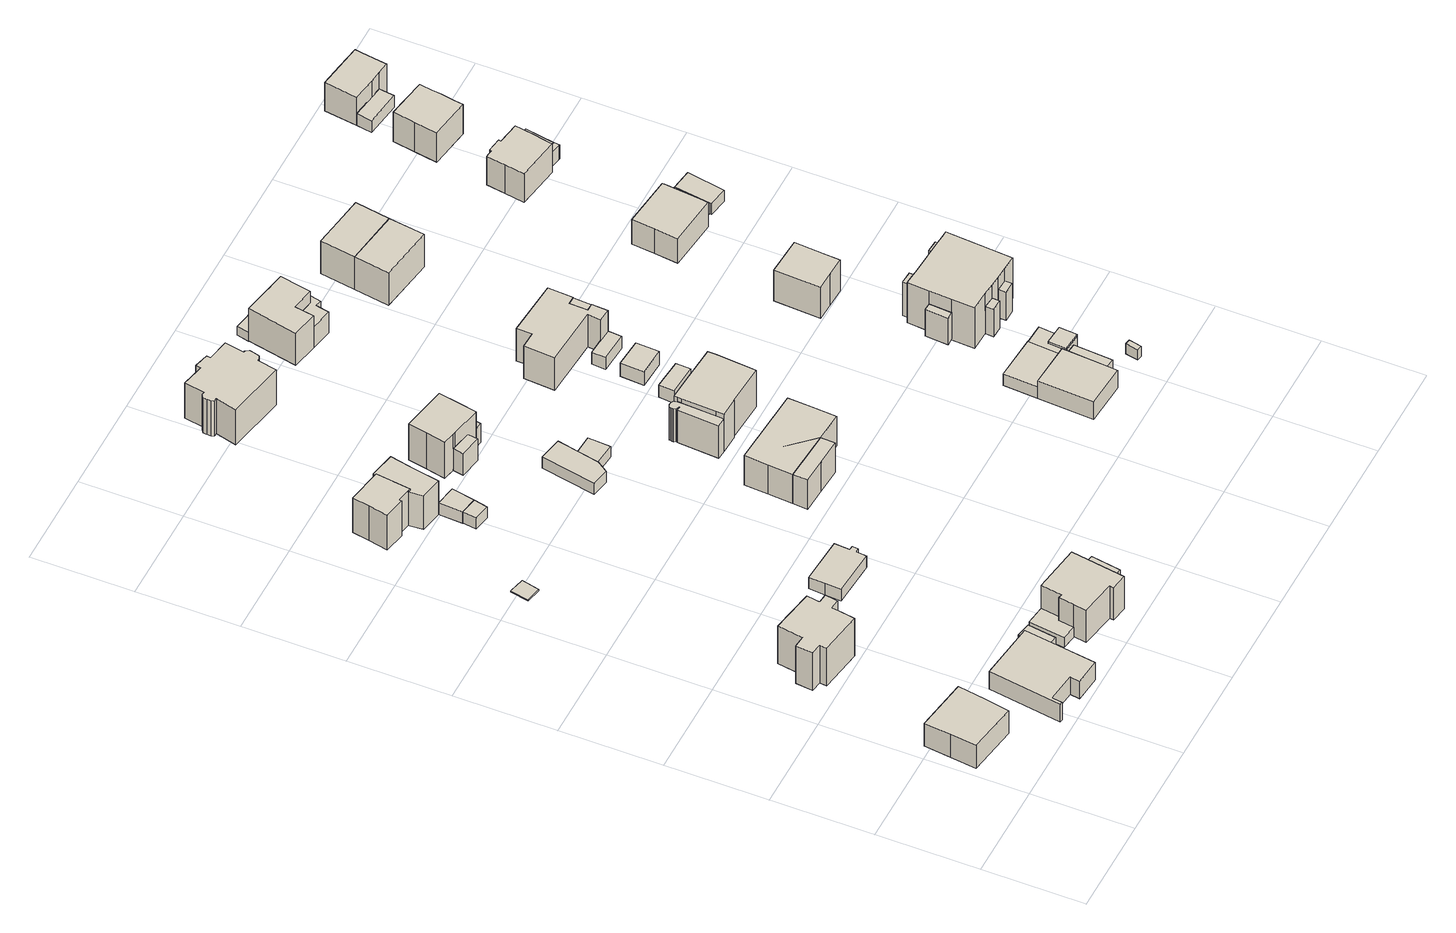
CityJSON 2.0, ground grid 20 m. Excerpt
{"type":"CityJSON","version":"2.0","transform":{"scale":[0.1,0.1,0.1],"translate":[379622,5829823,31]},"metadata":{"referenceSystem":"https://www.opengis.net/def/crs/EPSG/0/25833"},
"CityObjects":{
"building1":{"type":"Building","attributes":{"Gemeindeschluessel":"11000012","BezugspunktDach":"2200","function":"31001_1010","measuredHeight":7.62,"storeysAboveGround":1},"address":[{"country":"Germany","locality":"Berlin","thoroughfareNumber":"8","thoroughfareName":"Schwabstedter Weg"}],"geometry":[{"type":"Solid","lod":"1","boundaries":[[[[0,1,2,3,4,5]],[[6,7,8,9,10,11]],[[6,11,5,4]],[[7,6,4,3]],[[8,7,3,2]],[[9,8,2,1]],[[10,9,1,0]],[[11,10,0,5]]]]}]},
"building2":{"type":"Building","attributes":{"Gemeindeschluessel":"11000012","BezugspunktDach":"2200","function":"31001_1010","measuredHeight":4.29,"storeysAboveGround":1},"address":[{"country":"Germany","locality":"Berlin","thoroughfareNumber":"10","thoroughfareName":"Schwabstedter Weg"}],"geometry":[{"type":"Solid","lod":"1","boundaries":[[[[12,13,14,15,16,17,18,19,20]],[[21,22,23,24,25,26,27,28,29]],[[21,29,20,19]],[[22,21,19,18]],[[23,22,18,17]],[[24,23,17,16]],[[25,24,16,15]],[[26,25,15,14]],[[27,26,14,13]],[[28,27,13,12]],[[29,28,12,20]]]]}]},
"building3":{"type":"Building","attributes":{"Gemeindeschluessel":"11000012","BezugspunktDach":"2200","function":"31001_1010","measuredHeight":10.5,"storeysAboveGround":1},"address":[{"country":"Germany","locality":"Berlin","thoroughfareNumber":"9","thoroughfareName":"Schwabstedter Weg"}],"geometry":[{"type":"Solid","lod":"1","boundaries":[[[[30,31,32,33,34,35,36,37,38,39,40,41,42,43,44]],[[45,46,47,48,49,50,51,52,53,54,55,56,57,58,59]],[[45,59,44,43]],[[46,45,43,42]],[[47,46,42,41]],[[48,47,41,40]],[[49,48,40,39]],[[50,49,39,38]],[[51,50,38,37]],[[52,51,37,36]],[[53,52,36,35]],[[54,53,35,34]],[[55,54,34,33]],[[56,55,33,32]],[[57,56,32,31]],[[58,57,31,30]],[[59,58,30,44]]]]}]},
"building4":{"type":"Building","attributes":{"Gemeindeschluessel":"11000012","BezugspunktDach":"2200","function":"51009_1610","measuredHeight":2.9,"storeysAboveGround":0},"address":[{"country":"Germany","locality":"Berlin"}],"geometry":[{"type":"Solid","lod":"1","boundaries":[[[[60,61,62,63]],[[64,65,66,67]],[[64,67,63,62]],[[65,64,62,61]],[[66,65,61,60]],[[67,66,60,63]]]]}]},
"building5":{"type":"Building","attributes":{"Gemeindeschluessel":"11000012","BezugspunktDach":"2200","function":"31001_2463","measuredHeight":2.45,"storeysAboveGround":1},"address":[{"country":"Germany","locality":"Berlin","thoroughfareNumber":"10 (1)","thoroughfareName":"Schwabstedter Weg"}],"geometry":[{"type":"Solid","lod":"1","boundaries":[[[[68,69,70,71,72]],[[22,73,74,75,23]],[[22,23,72,71]],[[73,22,71,70]],[[74,73,70,69]],[[75,74,69,68]],[[23,75,68,72]]]]}]},
"building6":{"type":"Building","attributes":{"Gemeindeschluessel":"11000012","BezugspunktDach":"2200","function":"31001_2000","measuredHeight":0.36,"storeysAboveGround":1},"address":[{"country":"Germany","locality":"Berlin","thoroughfareNumber":"10 (3)","thoroughfareName":"Hemmingstedter Weg"}],"geometry":[{"type":"Solid","lod":"1","boundaries":[[[[76,77,78,79]],[[80,81,82,83]],[[80,83,79,78]],[[81,80,78,77]],[[82,81,77,76]],[[83,82,76,79]]]]}]},
"building7":{"type":"Building","attributes":{"Gemeindeschluessel":"11000012","BezugspunktDach":"2200","function":"31001_2463","measuredHeight":2.49,"storeysAboveGround":1},"address":[{"country":"Germany","locality":"Berlin","thoroughfareNumber":"12 (1)","thoroughfareName":"Schwabstedter Weg"}],"geometry":[{"type":"Solid","lod":"1","boundaries":[[[[84,85,86,87,88,89]],[[90,91,92,93,94,95]],[[90,95,89,88]],[[91,90,88,87]],[[92,91,87,86]],[[93,92,86,85]],[[94,93,85,84]],[[95,94,84,89]]]]}]},
"building8":{"type":"Building","attributes":{"Gemeindeschluessel":"11000012","BezugspunktDach":"2200","function":"31001_1010","measuredHeight":10.04,"storeysAboveGround":2},"address":[{"country":"Germany","locality":"Berlin","thoroughfareNumber":"12","thoroughfareName":"Schwabstedter Weg"}],"geometry":[{"type":"Solid","lod":"1","boundaries":[[[[96,97,98,99,100,101,102,103,104]],[[105,106,107,108,109,110,111,112,113]],[[105,113,104,103]],[[106,105,103,102]],[[107,106,102,101]],[[108,107,101,100]],[[109,108,100,99]],[[110,109,99,98]],[[111,110,98,97]],[[112,111,97,96]],[[113,112,96,104]]]]}]},
"building9":{"type":"Building","attributes":{"Gemeindeschluessel":"11000012","BezugspunktDach":"2200","function":"31001_1010","measuredHeight":3.46,"storeysAboveGround":1},"address":[{"country":"Germany","locality":"Berlin","thoroughfareNumber":"11","thoroughfareName":"Schwabstedter Weg"}],"geometry":[{"type":"Solid","lod":"1","boundaries":[[[[114,115,116,117,118,119,120,121,122]],[[123,124,125,126,127,128,129,130,131]],[[123,131,122,121]],[[124,123,121,120]],[[125,124,120,119]],[[126,125,119,118]],[[127,126,118,117]],[[128,127,117,116]],[[129,128,116,115]],[[130,129,115,114]],[[131,130,114,122]]]]}]},
"building10":{"type":"Building","attributes":{"Gemeindeschluessel":"11000012","function":"31001_1010"},"address":[{"country":"Germany","locality":"Berlin","thoroughfareNumber":"10","thoroughfareName":"Hemmingstedter Weg"}],"children":["building10-1","building10-2"]},
"building10-1":{"type":"BuildingPart","attributes":{"BezugspunktDach":"2200","measuredHeight":10.65,"storeysAboveGround":2},"parents":["building10"],"geometry":[{"type":"MultiSurface","lod":"1","boundaries":[[[132,133,134,135,136,137,138,139,140]],[[141,142,143,144,145,146,147,148,149]],[[141,149,140,139]],[[142,141,139,138]],[[143,142,138,137]],[[150,151,137,136]],[[145,152,153,150,136,135]],[[154,152,155,135,134]],[[147,146,134,133]],[[148,147,133,132]],[[149,148,132,140]],[[144,143,151,150]],[[156,153,152,145,157]],[[144,150,153,156]],[[146,145,155,152,154]]]}]},
"building10-2":{"type":"BuildingPart","attributes":{"BezugspunktDach":"2200","measuredHeight":10.04,"storeysAboveGround":2},"parents":["building10"],"geometry":[{"type":"MultiSurface","lod":"1","boundaries":[[[158,159,160,161,162,151,153,152,154]],[[145,156,143,163,164,165,166,167,146]],[[168,144,143]],[[163,143,151,162]],[[164,163,162,161]],[[165,164,161,160]],[[166,165,160,159]],[[167,166,159,158]],[[146,167,158,154]],[[146,154,152,145]],[[156,145,152,153]],[[151,143,144,150]],[[156,153,150,144,168]]]}]},
"building11":{"type":"Building","attributes":{"Gemeindeschluessel":"11000012","BezugspunktDach":"2200","function":"31001_2000","measuredHeight":2.72,"storeysAboveGround":1},"address":[{"country":"Germany","locality":"Berlin","thoroughfareNumber":"10 (2)","thoroughfareName":"Hemmingstedter Weg"}],"geometry":[{"type":"Solid","lod":"1","boundaries":[[[[169,170,171,172]],[[173,174,175,176]],[[173,176,172,171]],[[174,173,171,170]],[[175,174,170,169]],[[176,175,169,172]]]]}]},
"building12":{"type":"Building","attributes":{"Gemeindeschluessel":"11000012","BezugspunktDach":"2200","function":"31001_2463","measuredHeight":2.55,"storeysAboveGround":1},"address":[{"country":"Germany","locality":"Berlin","thoroughfareNumber":"3 (1)","thoroughfareName":"Wesselburer Weg"}],"geometry":[{"type":"Solid","lod":"1","boundaries":[[[[177,178,179,180]],[[181,182,183,184]],[[181,184,180,179]],[[182,181,179,178]],[[183,182,178,177]],[[184,183,177,180]]]]}]},
"building13":{"type":"Building","attributes":{"Gemeindeschluessel":"11000012","BezugspunktDach":"2200","function":"31001_2000","measuredHeight":2.78,"storeysAboveGround":1},"address":[{"country":"Germany","locality":"Berlin","thoroughfareNumber":"10 (1)","thoroughfareName":"Hemmingstedter Weg"}],"geometry":[{"type":"Solid","lod":"1","boundaries":[[[[170,185,186,171]],[[166,187,188,189]],[[166,189,171,186]],[[187,166,186,185]],[[188,187,185,170]],[[189,188,170,171]]]]}]},
"building14":{"type":"Building","attributes":{"Gemeindeschluessel":"11000012","BezugspunktDach":"2200","function":"31001_2000","measuredHeight":2.71,"storeysAboveGround":1},"address":[{"country":"Germany","locality":"Berlin","thoroughfareNumber":"12 (1)","thoroughfareName":"Hemmingstedter Weg"}],"geometry":[{"type":"Solid","lod":"1","boundaries":[[[[190,191,192,193,194,195]],[[196,197,198,199,200,201]],[[196,201,195,194]],[[197,196,194,193]],[[198,197,193,192]],[[199,198,192,191]],[[200,199,191,190]],[[201,200,190,195]]]]}]},
"building15":{"type":"Building","attributes":{"Gemeindeschluessel":"11000012","function":"31001_1010"},"address":[{"country":"Germany","locality":"Berlin","thoroughfareNumber":"12","thoroughfareName":"Hemmingstedter Weg"}],"children":["building15-1","building15-2","building15-3"]},
"building15-1":{"type":"BuildingPart","attributes":{"BezugspunktDach":"2200","measuredHeight":10.19,"storeysAboveGround":2},"parents":["building15"],"geometry":[{"type":"MultiSurface","lod":"1","boundaries":[[[202,203,204,205,206,207,208,209]],[[210,211,212,213,214,215,216,217]],[[210,217,209,208]],[[211,210,208,207]],[[212,211,207,206]],[[218,219,220,206,205]],[[221,222,218,205,204]],[[223,224,225,215,214,204,203]],[[226,223,215,216,227,216,215,203,202]],[[217,216,202,209]],[[213,212,220,219,218]],[[214,213,218,222,221]],[[215,225,224,223]],[[227,216,215,223,226]]]}]},
"building15-2":{"type":"BuildingPart","attributes":{"BezugspunktDach":"2200","measuredHeight":5.32,"storeysAboveGround":2},"parents":["building15"],"geometry":[{"type":"MultiSurface","lod":"1","boundaries":[[[228,224,226,229]],[[216,225,230,231]],[[216,231,229,226]],[[230,225,224,228]],[[231,230,228,229]],[[225,215,223,224]],[[216,232,226,223,233,215]]]}]},
"building15-3":{"type":"BuildingPart","attributes":{"BezugspunktDach":"2200","measuredHeight":4.58,"storeysAboveGround":2},"parents":["building15"],"geometry":[{"type":"MultiSurface","lod":"1","boundaries":[[[234,235,219,222]],[[212,236,237,214]],[[214,213,212]],[[236,212,219,235]],[[237,236,235,234]],[[214,237,234,222]],[[212,213,218,219]],[[222,218,213,214]]]}]},
"building16":{"type":"Building","attributes":{"Gemeindeschluessel":"11000012","BezugspunktDach":"2200","function":"31001_2000","measuredHeight":2.56,"storeysAboveGround":1},"address":[{"country":"Germany","locality":"Berlin","thoroughfareNumber":"14 (3)","thoroughfareName":"Hemmingstedter Weg"}],"geometry":[{"type":"Solid","lod":"1","boundaries":[[[[238,239,192,191]],[[240,241,242,243]],[[240,243,191,192]],[[241,240,192,239]],[[242,241,239,238]],[[243,242,238,191]]]]}]},
"building17":{"type":"Building","attributes":{"Gemeindeschluessel":"11000012","function":"31001_1010"},"address":[{"country":"Germany","locality":"Berlin","thoroughfareNumber":"7","thoroughfareName":"Wesselburer Weg"}],"children":["building17-1","building17-2"]},
"building17-1":{"type":"BuildingPart","attributes":{"BezugspunktDach":"2200","measuredHeight":9.13,"storeysAboveGround":2},"parents":["building17"],"geometry":[{"type":"Solid","lod":"1","boundaries":[[[[244,245,246,247,248,249]],[[250,251,252,253,254,255]],[[250,255,249,248]],[[251,250,248,247]],[[252,251,247,246]],[[253,252,246,245]],[[254,253,245,244]],[[255,254,244,249]]]]}]},
"building17-2":{"type":"BuildingPart","attributes":{"BezugspunktDach":"2200","measuredHeight":9.13,"storeysAboveGround":2},"parents":["building17"],"geometry":[{"type":"Solid","lod":"1","boundaries":[[[[256,257,258,259,249,260]],[[255,261,262,263,264,265]],[[255,265,260,249]],[[261,255,249,259]],[[262,261,259,258]],[[263,262,258,257]],[[264,263,257,256]],[[265,264,256,260]]]]}]},
"building18":{"type":"Building","attributes":{"Gemeindeschluessel":"11000012","BezugspunktDach":"2200","function":"31001_1010","measuredHeight":10.29,"storeysAboveGround":3},"address":[{"country":"Germany","locality":"Berlin","thoroughfareNumber":"11","thoroughfareName":"Hemmingstedter Weg"}],"geometry":[{"type":"Solid","lod":"1","boundaries":[[[[266,267,268,269,270,271,272,273,274,275,276,277,278,279,280,281,282,283,284,285,286,287]],[[288,289,290,291,292,293,294,295,296,297,298,299,300,301,302,303,304,305,306,307,308,309]],[[288,309,287,286]],[[289,288,286,285]],[[290,289,285,284]],[[291,290,284,283]],[[292,291,283,282]],[[293,292,282,281]],[[294,293,281,280]],[[295,294,280,279]],[[296,295,279,278]],[[297,296,278,277]],[[298,297,277,276]],[[299,298,276,275]],[[300,299,275,274]],[[301,300,274,273]],[[302,301,273,272]],[[303,302,272,271]],[[304,303,271,270]],[[305,304,270,269]],[[306,305,269,268]],[[307,306,268,267]],[[308,307,267,266]],[[309,308,266,287]]]]}]},
"building19":{"type":"Building","attributes":{"Gemeindeschluessel":"11000012","function":"31001_1010"},"address":[{"country":"Germany","locality":"Berlin","thoroughfareNumber":"9","thoroughfareName":"Wesselburer Weg"}],"children":["building19-1","building19-2"]},
"building19-1":{"type":"BuildingPart","attributes":{"BezugspunktDach":"2200","measuredHeight":10.12,"storeysAboveGround":2},"parents":["building19"],"geometry":[{"type":"MultiSurface","lod":"1","boundaries":[[[310,311,312,313,314,315,316,317,318,319,320,321]],[[322,323,324,325,326,327,328,329,330,331,332,333]],[[334,335,333,321,320]],[[336,334,322,320,319]],[[324,323,319,318],[337,336,323,324]],[[325,324,318,317]],[[326,325,317,316]],[[327,326,316,315]],[[328,327,315,314]],[[329,328,314,313]],[[330,329,313,312]],[[331,330,312,311]],[[332,331,311,310]],[[333,332,310,321]],[[322,333,335,334]],[[323,322,334,336]],[[336,337,324,323]]]}]},
"building19-2":{"type":"BuildingPart","attributes":{"BezugspunktDach":"2200","measuredHeight":7.95,"storeysAboveGround":2},"parents":["building19"],"geometry":[{"type":"MultiSurface","lod":"1","boundaries":[[[335,337,338,339,340,341,342,343,344,345,346,347,348,349,350,351,352,353,354]],[[355,356,357,358,359,360,361,362,363,364,365,366,367,368,369,370,324,333,371]],[[355,371,354,353]],[[356,355,353,352]],[[357,356,352,351]],[[358,357,351,350]],[[359,358,350,349]],[[360,359,349,348]],[[361,360,348,347]],[[362,361,347,346]],[[363,362,346,345]],[[364,363,345,344]],[[365,364,344,343]],[[366,365,343,342]],[[367,366,342,341]],[[368,367,341,340]],[[369,368,340,339]],[[370,369,339,338]],[[324,370,338,337]],[[323,322,333]],[[371,333,335,354]],[[333,322,334,335]],[[334,322,323,336]],[[324,337,336,323]]]}]},
"building20":{"type":"Building","attributes":{"Gemeindeschluessel":"11000012","BezugspunktDach":"2200","function":"51009_1611","measuredHeight":2.94,"storeysAboveGround":0},"address":[{"country":"Germany","locality":"Berlin"}],"geometry":[{"type":"Solid","lod":"1","boundaries":[[[[372,373,374,375]],[[376,377,378,379]],[[376,379,375,374]],[[377,376,374,373]],[[378,377,373,372]],[[379,378,372,375]]]]}]},
"building21":{"type":"Building","attributes":{"Gemeindeschluessel":"11000012","BezugspunktDach":"2200","function":"31001_2000","measuredHeight":4.26,"storeysAboveGround":1},"address":[{"country":"Germany","locality":"Berlin","thoroughfareNumber":"14 (2)","thoroughfareName":"Hemmingstedter Weg"}],"geometry":[{"type":"Solid","lod":"1","boundaries":[[[[380,381,382,383]],[[384,385,386,387]],[[384,387,383,382]],[[385,384,382,381]],[[386,385,381,380]],[[387,386,380,383]]]]}]},
"building22":{"type":"Building","attributes":{"Gemeindeschluessel":"11000012","function":"31001_1010"},"address":[{"country":"Germany","locality":"Berlin","thoroughfareNumber":"13","thoroughfareName":"Hemmingstedter Weg"}],"children":["building22-1","building22-2"]},
"building22-1":{"type":"BuildingPart","attributes":{"BezugspunktDach":"2200","measuredHeight":7.95,"storeysAboveGround":2},"parents":["building22"],"geometry":[{"type":"MultiSurface","lod":"1","boundaries":[[[388,389,390,391,392,393,394,395]],[[396,397,398,399,400,401,402,403]],[[396,403,395,394]],[[397,396,394,393]],[[398,397,393,392]],[[399,398,392,391]],[[404,405,399,400,399,391,390]],[[406,404,390,389]],[[407,406,401,402,401,389,388]],[[403,402,388,395]],[[400,399,405,404]],[[401,400,404,406]],[[402,401,406,407]]]}]},
"building22-2":{"type":"BuildingPart","attributes":{"BezugspunktDach":"2200","measuredHeight":5.12,"storeysAboveGround":2},"parents":["building22"],"geometry":[{"type":"Solid","lod":"1","boundaries":[[[[408,409,410,411,405,404,406,407]],[[401,400,399,412,413,414,415,402]],[[412,399,405,411]],[[413,412,411,410]],[[414,413,410,409]],[[415,414,409,408]],[[402,415,408,407]],[[402,407,406,401]],[[400,401,406,404]],[[399,400,404,405]]]]}]},
"building23":{"type":"Building","attributes":{"Gemeindeschluessel":"11000012","BezugspunktDach":"2200","function":"31001_1010","measuredHeight":7.95,"storeysAboveGround":2},"address":[{"country":"Germany","locality":"Berlin","thoroughfareNumber":"14","thoroughfareName":"Hemmingstedter Weg"},{"country":"Germany","locality":"Berlin","thoroughfareNumber":"11","thoroughfareName":"Wesselburer Weg"}],"geometry":[{"type":"Solid","lod":"1","boundaries":[[[[416,417,418,419,420,421,422,423,424,425,426,427]],[[428,429,430,431,432,433,434,435,436,437,438,439]],[[428,439,427,426]],[[429,428,426,425]],[[430,429,425,424]],[[431,430,424,423]],[[432,431,423,422]],[[433,432,422,421]],[[434,433,421,420]],[[435,434,420,419]],[[436,435,419,418]],[[437,436,418,417]],[[438,437,417,416]],[[439,438,416,427]]]]}]},
"building24":{"type":"Building","attributes":{"Gemeindeschluessel":"11000012","BezugspunktDach":"2200","function":"31001_2463","measuredHeight":2.08,"storeysAboveGround":1},"address":[{"country":"Germany","locality":"Berlin","thoroughfareNumber":"13 (1)","thoroughfareName":"Hemmingstedter Weg"}],"geometry":[{"type":"Solid","lod":"1","boundaries":[[[[440,441,442,443]],[[444,445,446,447]],[[444,447,443,442]],[[445,444,442,441]],[[446,445,441,440]],[[447,446,440,443]]]]}]},
"building25":{"type":"Building","attributes":{"Gemeindeschluessel":"11000012","BezugspunktDach":"2200","function":"31001_2463","measuredHeight":2.97,"storeysAboveGround":1},"address":[{"country":"Germany","locality":"Berlin","thoroughfareNumber":"14 (1)","thoroughfareName":"Hemmingstedter Weg"}],"geometry":[{"type":"Solid","lod":"1","boundaries":[[[[448,449,450,451,452]],[[453,437,436,454,455]],[[453,455,452,451]],[[437,453,451,450]],[[436,437,450,449]],[[454,436,449,448]],[[455,454,448,452]]]]}]},
"building26":{"type":"Building","attributes":{"Gemeindeschluessel":"11000012","BezugspunktDach":"2200","function":"51009_1610","measuredHeight":2.22,"storeysAboveGround":0},"address":[{"country":"Germany","locality":"Berlin"}],"geometry":[{"type":"Solid","lod":"1","boundaries":[[[[456,457,441,440]],[[458,459,460,461]],[[458,461,440,441]],[[459,458,441,457]],[[460,459,457,456]],[[461,460,456,440]]]]}]},
"building27":{"type":"Building","attributes":{"Gemeindeschluessel":"11000012","function":"31001_2000"},"address":[{"country":"Germany","locality":"Berlin","thoroughfareNumber":"6 (1)","thoroughfareName":"Wesselburer Weg"}],"children":["building27-1","building27-2"]},
"building27-1":{"type":"BuildingPart","attributes":{"BezugspunktDach":"2200","measuredHeight":4.73,"storeysAboveGround":1},"parents":["building27"],"geometry":[{"type":"MultiSurface","lod":"1","boundaries":[[[462,463,464,465,466]],[[467,468,469,470,471]],[[467,471,466,465]],[[468,467,465,464]],[[469,468,464,463]],[[470,472,473,474,475,469,463,462]],[[471,470,462,466]],[[475,474,473,472]]]}]},
"building27-2":{"type":"BuildingPart","attributes":{"BezugspunktDach":"2200","measuredHeight":3.92,"storeysAboveGround":1},"parents":["building27"],"geometry":[{"type":"Solid","lod":"1","boundaries":[[[[476,477,474,473]],[[475,478,479,472]],[[478,475,474,477]],[[479,478,477,476]],[[472,479,476,473]],[[475,472,473,474]]]]}]},
"building28":{"type":"Building","attributes":{"Gemeindeschluessel":"11000012","BezugspunktDach":"2200","function":"51009_1610","measuredHeight":7.67,"storeysAboveGround":0},"address":[{"country":"Germany","locality":"Berlin"}],"geometry":[{"type":"Solid","lod":"1","boundaries":[[[[480,481,482,483]],[[484,485,486,487]],[[484,487,483,482]],[[485,484,482,481]],[[486,485,481,480]],[[487,486,480,483]]]]}]},
"building29":{"type":"Building","attributes":{"Gemeindeschluessel":"11000012","BezugspunktDach":"2200","function":"31001_1010","measuredHeight":2.79,"storeysAboveGround":1},"address":[{"country":"Germany","locality":"Berlin","thoroughfareNumber":"6","thoroughfareName":"Wesselburer Weg"}],"geometry":[{"type":"Solid","lod":"1","boundaries":[[[[488,489,490,491]],[[492,493,469,467]],[[492,467,491,490]],[[493,492,490,489]],[[469,493,489,488]],[[467,469,488,491]]]]}]},
"building30":{"type":"Building","attributes":{"Gemeindeschluessel":"11000012","BezugspunktDach":"2200","function":"51009_1610","measuredHeight":2.67,"storeysAboveGround":0},"address":[{"country":"Germany","locality":"Berlin"}],"geometry":[{"type":"Solid","lod":"1","boundaries":[[[[494,495,496,497,498,499,500]],[[493,501,502,503,504,505,469]],[[493,469,500,499]],[[501,493,499,498]],[[502,501,498,497]],[[503,502,497,496]],[[504,503,496,495]],[[505,504,495,494]],[[469,505,494,500]]]]}]},
"building31":{"type":"Building","attributes":{"Gemeindeschluessel":"11000012","BezugspunktDach":"2200","function":"31001_2000","measuredHeight":3.11,"storeysAboveGround":1},"address":[{"country":"Germany","locality":"Berlin","thoroughfareNumber":"6 (2)","thoroughfareName":"Wesselburer Weg"}],"geometry":[{"type":"Solid","lod":"1","boundaries":[[[[506,507,508,509,510]],[[511,502,503,504,505]],[[511,505,510,509]],[[502,511,509,508]],[[503,502,508,507]],[[504,503,507,506]],[[505,504,506,510]]]]}]},
"building32":{"type":"Building","attributes":{"Gemeindeschluessel":"11000012","BezugspunktDach":"2200","function":"51009_1610","measuredHeight":2.55,"storeysAboveGround":0},"address":[{"country":"Germany","locality":"Berlin"}],"geometry":[{"type":"Solid","lod":"1","boundaries":[[[[512,513,514,515]],[[516,517,518,519]],[[516,519,515,514]],[[517,516,514,513]],[[518,517,513,512]],[[519,518,512,515]]]]}]},
"building33":{"type":"Building","attributes":{"Gemeindeschluessel":"11000012","BezugspunktDach":"2200","function":"31001_1010","measuredHeight":9.41,"storeysAboveGround":2},"address":[{"country":"Germany","locality":"Berlin","thoroughfareNumber":"13","thoroughfareName":"Wesselburer Weg"}],"geometry":[{"type":"Solid","lod":"1","boundaries":[[[[520,521,522,523]],[[524,525,526,527]],[[524,527,523,522]],[[525,524,522,521]],[[526,525,521,520]],[[527,526,520,523]]]]}]},
"building34":{"type":"Building","attributes":{"Gemeindeschluessel":"11000012","BezugspunktDach":"2200","function":"31001_1010","measuredHeight":9.45,"storeysAboveGround":2},"address":[{"country":"Germany","locality":"Berlin","thoroughfareNumber":"13A","thoroughfareName":"Wesselburer Weg"}],"geometry":[{"type":"Solid","lod":"1","boundaries":[[[[521,528,529,530,522]],[[531,532,533,525,524]],[[531,524,522,530]],[[532,531,530,529]],[[533,532,529,528]],[[525,533,528,521]],[[524,525,521,522]]]]}]},
"building35":{"type":"Building","attributes":{"Gemeindeschluessel":"11000012","function":"31001_1010"},"address":[{"country":"Germany","locality":"Berlin","thoroughfareNumber":"8","thoroughfareName":"Wesselburer Weg"}],"children":["building35-1","building35-2","building35-3","building35-4","building35-5","building35-6","building35-7"]},
"building35-1":{"type":"BuildingPart","attributes":{"BezugspunktDach":"2200","measuredHeight":12.19,"storeysAboveGround":3},"parents":["building35"],"geometry":[{"type":"MultiSurface","lod":"1","boundaries":[[[534,535,536,537,538,539,540,541,542,543,544,545,546,547,548,549]],[[550,551,552,553,554,555,556,557,558,559,560,561,562,563,564,565]],[[550,565,549,548]],[[551,550,548,547],[566,567,568,569]],[[552,551,547,546]],[[553,552,546,545]],[[554,553,570,571,572,573,545,544]],[[555,554,544,543]],[[574,575,576,543,542]],[[557,556,542,541]],[[558,557,541,540]],[[577,578,558,540,539]],[[560,559,539,538]],[[561,560,538,537]],[[562,561,562,579,580,537,536]],[[563,562,536,535]],[[581,582,583,535,534]],[[565,564,534,549]],[[568,567,566,569]],[[573,572,571,570]],[[556,555,576,575,574]],[[559,558,578,577]],[[580,579,562,561]],[[564,563,583,582,581]]]}]},
"building35-2":{"type":"BuildingPart","attributes":{"BezugspunktDach":"2200","measuredHeight":6.86,"storeysAboveGround":3},"parents":["building35"],"geometry":[{"type":"Solid","lod":"1","boundaries":[[[[584,580,579,585]],[[562,561,586,587]],[[562,587,585,579]],[[586,561,580,584]],[[587,586,584,585]],[[561,562,579,580]]]]}]},
"building35-3":{"type":"BuildingPart","attributes":{"BezugspunktDach":"2200","measuredHeight":6.72,"storeysAboveGround":3},"parents":["building35"],"geometry":[{"type":"MultiSurface","lod":"1","boundaries":[[[588,583,582,589]],[[564,563,590,591]],[[564,591,589,582]],[[590,563,583,588]],[[591,590,588,589]],[[563,564,582,583,592]]]}]},
"building35-4":{"type":"BuildingPart","attributes":{"BezugspunktDach":"2200","measuredHeight":7.39,"storeysAboveGround":3},"parents":["building35"],"geometry":[{"type":"Solid","lod":"1","boundaries":[[[[593,594,578,577]],[[558,595,596,559]],[[559,577,559,558]],[[595,558,578,594]],[[596,595,594,593]],[[559,596,593,577]],[[558,559,577,578]]]]}]},
"building35-5":{"type":"BuildingPart","attributes":{"BezugspunktDach":"2200","measuredHeight":8.33,"storeysAboveGround":3},"parents":["building35"],"geometry":[{"type":"Solid","lod":"1","boundaries":[[[[572,597,598,573]],[[599,600,571,570]],[[599,570,573,598]],[[600,599,598,597]],[[571,600,597,572]],[[570,571,572,573]]]]}]},
"building35-6":{"type":"BuildingPart","attributes":{"BezugspunktDach":"2200","measuredHeight":6.48,"storeysAboveGround":3},"parents":["building35"],"geometry":[{"type":"MultiSurface","lod":"1","boundaries":[[[569,568,601,602]],[[603,567,566,604]],[[603,604,602,601]],[[567,603,601,568]],[[604,566,569,602]],[[567,605,568,569,566]]]}]},
"building35-7":{"type":"BuildingPart","attributes":{"BezugspunktDach":"2200","measuredHeight":7.59,"storeysAboveGround":3},"parents":["building35"],"geometry":[{"type":"MultiSurface","lod":"1","boundaries":[[[574,606,607,575]],[[608,609,556,555]],[[608,555,575,607]],[[609,608,607,606]],[[556,609,606,574]],[[555,556,610,574,575]]]}]},
"building36":{"type":"Building","attributes":{"Gemeindeschluessel":"11000012","function":"31001_1010"},"address":[{"country":"Germany","locality":"Berlin","thoroughfareNumber":"10","thoroughfareName":"Wesselburer Weg"}],"children":["building36-1","building36-2"]},
"building36-1":{"type":"BuildingPart","attributes":{"BezugspunktDach":"2200","measuredHeight":8.74,"storeysAboveGround":2},"parents":["building36"],"geometry":[{"type":"MultiSurface","lod":"1","boundaries":[[[611,612,613,614,615,616,617]],[[618,619,620,621,622,623,624]],[[618,624,617,616]],[[619,618,616,615]],[[620,619,615,614]],[[625,626,627,628,629,621,620,614,613]],[[622,621,613,612]],[[623,622,612,611]],[[624,623,611,617]],[[629,628,627,626,625]]]}]},
"building36-2":{"type":"BuildingPart","attributes":{"BezugspunktDach":"2200","measuredHeight":4.36,"storeysAboveGround":2},"parents":["building36"],"geometry":[{"type":"Solid","lod":"1","boundaries":[[[[630,631,632,633,627,626]],[[628,634,635,636,637,629]],[[634,628,627,633]],[[635,634,633,632]],[[636,635,632,631]],[[637,636,631,630]],[[629,637,630,626]],[[629,626,627,628]]]]}]},
"building37":{"type":"Building","attributes":{"Gemeindeschluessel":"11000012","BezugspunktDach":"2200","function":"51009_1610","measuredHeight":4.35,"storeysAboveGround":0},"address":[{"country":"Germany","locality":"Berlin"}],"geometry":[{"type":"Solid","lod":"1","boundaries":[[[[631,638,633,632]],[[634,639,636,635]],[[634,635,632,633]],[[639,634,633,638]],[[636,639,638,631]],[[635,636,631,632]]]]}]},
"building38":{"type":"Building","attributes":{"Gemeindeschluessel":"11000012","BezugspunktDach":"2200","function":"31001_1010","measuredHeight":7.87,"storeysAboveGround":1},"address":[{"country":"Germany","locality":"Berlin","thoroughfareNumber":"18","thoroughfareName":"Hemmingstedter Weg"}],"geometry":[{"type":"Solid","lod":"1","boundaries":[[[[640,641,642,643,644,645,646,647]],[[648,649,650,651,652,653,654,655]],[[648,655,647,646]],[[649,648,646,645]],[[650,649,645,644]],[[651,650,644,643]],[[652,651,643,642]],[[653,652,642,641]],[[654,653,641,640]],[[655,654,640,647]]]]}]},
"building39":{"type":"Building","attributes":{"Gemeindeschluessel":"11000012","BezugspunktDach":"2200","function":"31001_2463","measuredHeight":2.57,"storeysAboveGround":1},"address":[{"country":"Germany","locality":"Berlin","thoroughfareNumber":"18 (1)","thoroughfareName":"Hemmingstedter Weg"}],"geometry":[{"type":"Solid","lod":"1","boundaries":[[[[656,657,658,659]],[[651,660,661,653]],[[651,653,659,658]],[[660,651,658,657]],[[661,660,657,656]],[[653,661,656,659]]]]}]},
"building40":{"type":"Building","attributes":{"Gemeindeschluessel":"11000012","BezugspunktDach":"2200","function":"31001_2463","measuredHeight":2.67,"storeysAboveGround":1},"address":[{"country":"Germany","locality":"Berlin","thoroughfareNumber":"20 (1)","thoroughfareName":"Hemmingstedter Weg"}],"geometry":[{"type":"Solid","lod":"1","boundaries":[[[[662,663,657,656,664]],[[665,666,667,668,669]],[[665,669,664,656]],[[666,665,656,657]],[[667,666,657,663]],[[668,667,663,662]],[[669,668,662,664]]]]}]},
"building41":{"type":"Building","attributes":{"Gemeindeschluessel":"11000012","function":"31001_1010"},"address":[{"country":"Germany","locality":"Berlin","thoroughfareNumber":"14","thoroughfareName":"Wesselburer Weg"}],"children":["building41-1","building41-2"]},
"building41-1":{"type":"BuildingPart","attributes":{"BezugspunktDach":"2200","measuredHeight":8.54,"storeysAboveGround":2},"parents":["building41"],"geometry":[{"type":"MultiSurface","lod":"1","boundaries":[[[670,671,672,673,674,675,676,677,678,679,680,681]],[[682,683,684,685,686,687,688,689,690,691,692,693]],[[682,693,681,680]],[[683,682,680,679]],[[684,683,679,678]],[[685,684,678,677]],[[686,685,677,676]],[[687,686,676,675]],[[688,687,675,674]],[[694,695,696,697,689,688,674,673]],[[698,694,673,672]],[[690,689,697,699,698]],[[691,690,672,671]],[[692,691,671,670]],[[693,692,670,681]],[[697,696,695,694]],[[699,697,694,698]]]}]},
"building41-2":{"type":"BuildingPart","attributes":{"BezugspunktDach":"2200","measuredHeight":3.51,"storeysAboveGround":2},"parents":["building41"],"geometry":[{"type":"MultiSurface","lod":"1","boundaries":[[[700,701,695,698]],[[696,702,703,699]],[[702,696,695,701]],[[703,702,701,700]],[[699,703,700,698]],[[696,697,694,695]],[[699,698,694,697]]]}]},
"building42":{"type":"Building","attributes":{"Gemeindeschluessel":"11000012","BezugspunktDach":"2200","function":"51009_1610","measuredHeight":3.42,"storeysAboveGround":0},"address":[{"country":"Germany","locality":"Berlin"}],"geometry":[{"type":"Solid","lod":"1","boundaries":[[[[704,705,706,700,698,707]],[[708,709,710,711,712,713]],[[708,713,707,698]],[[709,708,698,700]],[[710,709,700,706]],[[711,710,706,705]],[[712,711,705,704]],[[713,712,704,707]]]]}]},
"building43":{"type":"Building","attributes":{"Gemeindeschluessel":"11000012","function":"31001_1010"},"address":[{"country":"Germany","locality":"Berlin","thoroughfareNumber":"16","thoroughfareName":"Wesselburer Weg"}],"children":["building43-1","building43-2"]},
"building43-1":{"type":"BuildingPart","attributes":{"BezugspunktDach":"2200","measuredHeight":9.07,"storeysAboveGround":2},"parents":["building43"],"geometry":[{"type":"MultiSurface","lod":"1","boundaries":[[[714,715,716,717,718,719,720,721]],[[722,723,724,725,726,727,728,729]],[[722,729,721,720]],[[723,722,720,719]],[[724,723,719,718]],[[725,724,718,717]],[[730,731,717,716]],[[732,730,726,727,726,716,715]],[[728,727,715,714]],[[729,728,714,721]],[[726,725,731,730]],[[727,726,730,732]]]}]},
"building43-2":{"type":"BuildingPart","attributes":{"BezugspunktDach":"2200","measuredHeight":4.42,"storeysAboveGround":2},"parents":["building43"],"geometry":[{"type":"MultiSurface","lod":"1","boundaries":[[[733,734,731,732]],[[725,735,736,727]],[[735,725,731,734]],[[736,735,734,733]],[[727,736,733,732]],[[725,726,730,731]],[[727,732,730,726]]]}]},
"building44":{"type":"Building","attributes":{"Gemeindeschluessel":"11000012","BezugspunktDach":"2200","function":"51009_1610","measuredHeight":3.4,"storeysAboveGround":0},"address":[{"country":"Germany","locality":"Berlin"}],"geometry":[{"type":"Solid","lod":"1","boundaries":[[[[737,738,739,740]],[[741,742,743,744]],[[741,744,740,739]],[[742,741,739,738]],[[743,742,738,737]],[[744,743,737,740]]]]}]},
"building45":{"type":"Building","attributes":{"Gemeindeschluessel":"11000012","function":"31001_1010"},"address":[{"country":"Germany","locality":"Berlin","thoroughfareNumber":"18","thoroughfareName":"Wesselburer Weg"}],"children":["building45-1","building45-2"]},
"building45-1":{"type":"BuildingPart","attributes":{"BezugspunktDach":"2200","measuredHeight":8.86,"storeysAboveGround":2},"parents":["building45"],"geometry":[{"type":"MultiSurface","lod":"1","boundaries":[[[745,746,747,748,749,750,751,752,753]],[[754,755,756,757,758,759,742,760,741]],[[754,741,753,752]],[[755,754,752,751]],[[756,755,751,750]],[[757,756,750,749]],[[758,757,761,762,763,764,749,748]],[[759,758,748,747]],[[742,759,747,746]],[[760,742,746,745]],[[741,760,745,753]],[[764,763,762,761]]]}]},
"building45-2":{"type":"BuildingPart","attributes":{"BezugspunktDach":"2200","measuredHeight":3.59,"storeysAboveGround":2},"parents":["building45"],"geometry":[{"type":"MultiSurface","lod":"1","boundaries":[[[765,766,767,768,764,763]],[[761,769,770,771,772,762]],[[769,761,764,768]],[[770,769,768,767]],[[771,770,767,766]],[[772,771,766,765]],[[762,772,765,763]],[[761,762,773,763,764]]]}]}
},
"vertices":[
[109,89,75],[118,141,75],[126,192,75],[21,208,75],[15,156,75],[9,105,75],[15,156,19],[21,208,19],[126,192,19],[118,141,19],[109,89,19],[9,105,19],
[176,19,63],[179,39,63],[238,32,63],[235,13,63],[287,7,63],[301,106,63],[307,150,63],[191,164,63],[170,20,63],[191,164,20],[307,150,20],[301,106,20],[287,7,20],[235,13,20],[238,32,20],[179,39,20],[176,19,20],[170,20,20],
[93,439,101],[91,425,101],[177,412,101],[181,437,101],[184,458,101],[203,456,101],[203,457,101],[207,481,101],[188,483,101],[192,509,101],[105,524,101],[98,475,101],[98,474,101],[75,476,101],[71,442,101],[75,476,9],[98,474,9],[98,475,9],[105,524,9],[192,509,9],[188,483,9],[207,481,9],[203,457,9],[203,456,9],[184,458,9],[181,437,9],[177,412,9],[91,425,9],[93,439,9],[71,442,9],
[200,435,49],[203,456,49],[184,458,49],[181,437,49],[184,458,20],[203,456,20],[200,435,20],[181,437,20],
[330,102,44],[338,158,44],[309,163,44],[307,150,44],[301,106,44],[309,163,20],[338,158,20],[330,102,20],
[83,966,23],[91,1001,23],[60,1009,23],[53,972,23],[60,1009,20],[91,1001,20],[83,966,20],[53,972,20],
[365,84,45],[369,114,45],[377,112,45],[383,154,45],[345,159,45],[336,89,45],[345,159,20],[383,154,20],[377,112,20],[369,114,20],[365,84,20],[336,89,20],
[431,46,101],[430,38,101],[462,33,101],[478,140,101],[383,154,101],[377,112,101],[369,114,101],[365,84,101],[361,58,101],[365,84,22],[369,114,22],[377,112,22],[383,154,22],[478,140,22],[462,33,22],[430,38,22],[431,46,22],[361,58,22],
[372,479,45],[374,499,45],[382,499,45],[383,511,45],[374,512,45],[376,542,45],[284,548,45],[282,516,45],[280,485,45],[282,516,17],[284,548,17],[376,542,17],[374,512,17],[383,511,17],[382,499,17],[374,499,17],[372,479,17],[280,485,17],
[104,1235,106],[105,1240,106],[131,1235,106],[137,1234,106],[141,1268,106],[145,1302,106],[76,1315,106],[70,1281,106],[62,1243,106],[70,1281,21],[76,1315,21],[145,1302,21],[141,1268,21],[137,1234,21],[131,1235,21],[105,1240,21],[104,1235,21],[62,1243,21],[141,1268,103],[145,1302,103],[137,1234,103],[140,1258,103],[131,1235,103],[137,1234,63],[140,1258,21],[139,1252,21],
[134,1207,103],[177,1199,103],[186,1249,103],[196,1298,103],[146,1308,103],[146,1308,21],[196,1298,21],[186,1249,21],[177,1199,21],[134,1207,21],[141,1266,21],
[203,1119,49],[209,1146,49],[175,1152,49],[171,1125,49],[175,1152,22],[209,1146,22],[203,1119,22],[171,1125,22],
[521,68,48],[530,126,48],[502,131,48],[493,72,48],[502,131,22],[530,126,22],[521,68,22],[493,72,22],
[218,1192,49],[177,1199,49],[218,1192,21],[209,1146,21],[175,1152,21],
[367,969,48],[382,991,48],[391,1034,48],[399,1075,48],[353,1084,48],[332,976,48],[353,1084,21],[399,1075,21],[391,1034,21],[382,991,21],[367,969,21],[332,976,21],
[285,1221,108],[291,1220,108],[351,1208,108],[358,1246,108],[365,1284,108],[276,1301,108],[269,1264,108],[261,1226,108],[269,1264,20],[276,1301,20],[365,1284,20],[358,1246,20],[351,1208,20],[291,1220,20],[285,1221,20],[261,1226,20],[358,1246,66],[365,1284,66],[365,1284,31],[351,1208,21],[351,1208,66],[291,1220,73],[327,1213,73],[327,1213,20],[285,1221,73],[285,1221,22],
[324,1192,73],[281,1200,73],[324,1192,20],[281,1200,20],[285,1221,65],[291,1220,64],
[366,1206,66],[380,1282,66],[380,1282,20],[366,1206,20],
[425,987,48],[428,1032,48],[391,1034,23],[428,1032,23],[425,987,23],[382,991,23],
[614,647,92],[617,695,92],[619,742,92],[462,752,92],[459,705,92],[456,657,92],[459,705,20],[462,752,20],[619,742,20],[617,695,20],[614,647,20],[456,657,20],
[504,625,92],[555,622,92],[556,651,92],[508,702,92],[454,628,92],[508,702,20],[556,651,20],[555,622,20],[504,625,20],[454,628,20],
[304,1564,103],[311,1603,103],[315,1602,103],[322,1605,103],[325,1616,103],[327,1625,103],[322,1633,103],[319,1632,103],[326,1671,103],[283,1679,103],[284,1687,103],[255,1694,103],[253,1684,103],[209,1694,103],[202,1654,103],[197,1655,103],[190,1650,103],[189,1642,103],[189,1634,103],[192,1629,103],[198,1629,103],[187,1587,103],[198,1629,17],[192,1629,17],[189,1634,17],[189,1642,17],[190,1650,17],[197,1655,17],[202,1654,17],[209,1694,17],[253,1684,17],[255,1694,17],[284,1687,17],[283,1679,17],[326,1671,17],[319,1632,17],[322,1633,17],[327,1625,17],[325,1616,17],[322,1605,17],[315,1602,17],[311,1603,17],[304,1564,17],[187,1587,17],
[559,815,110],[559,816,110],[641,811,110],[642,825,110],[647,892,110],[647,906,110],[562,912,110],[526,914,110],[525,907,110],[525,899,110],[522,832,110],[521,817,110],[522,832,20],[525,899,20],[525,907,20],[526,914,20],[562,912,20],[647,906,20],[647,892,20],[642,825,20],[641,811,20],[559,816,20],[559,815,20],[521,817,20],[522,832,100],[521,817,100],[525,899,100],[525,907,100],
[524,908,100],[523,911,100],[522,914,100],[519,916,100],[516,917,100],[513,917,100],[510,916,100],[507,914,100],[506,911,100],[506,908,100],[506,905,100],[508,902,100],[511,900,100],[514,899,100],[514,898,100],[507,899,100],[502,818,100],[507,899,20],[514,898,20],[514,899,20],[511,900,20],[508,902,20],[506,905,20],[506,908,20],[506,911,20],[507,914,20],[510,916,20],[513,917,20],[516,917,20],[519,916,20],[522,914,20],[523,911,20],[524,908,20],[502,818,20],
[650,939,51],[651,968,51],[592,973,51],[589,943,51],[592,973,21],[651,968,21],[650,939,21],[589,943,21],
[663,1005,54],[665,1050,54],[610,1054,54],[607,1008,54],[610,1054,21],[665,1050,21],[663,1005,21],[607,1008,21],
[455,1563,96],[461,1601,96],[506,1593,96],[510,1614,96],[518,1654,96],[485,1660,96],[424,1672,96],[404,1573,96],[424,1672,17],[485,1660,17],[518,1654,17],[510,1614,17],[506,1593,17],[461,1601,17],[455,1563,17],[404,1573,17],[506,1593,68],[510,1614,68],[461,1601,68],[455,1563,68],
[499,1555,68],[504,1581,68],[517,1578,68],[524,1611,68],[524,1611,17],[517,1578,17],[504,1581,17],[499,1555,17],
[651,1135,100],[649,1109,100],[674,1107,100],[676,1139,100],[661,1139,100],[662,1175,100],[678,1175,100],[681,1224,100],[569,1232,100],[568,1202,100],[536,1203,100],[532,1142,100],[536,1203,21],[568,1202,21],[569,1232,21],[681,1224,21],[678,1175,21],[662,1175,21],[661,1139,21],[676,1139,21],[674,1107,21],[649,1109,21],[651,1135,21],[532,1142,21],
[485,1660,37],[490,1685,37],[429,1696,37],[424,1672,37],[429,1696,16],[490,1685,16],[485,1660,16],[424,1672,16],
[672,1080,50],[674,1107,50],[649,1109,50],[616,1111,50],[614,1084,50],[616,1111,21],[672,1080,21],[614,1084,21],
[518,1654,37],[523,1678,37],[490,1685,14],[523,1678,14],[518,1654,14],[485,1660,14],
[942,266,63],[950,375,63],[906,378,63],[862,381,63],[856,272,63],[862,381,20],[906,378,20],[950,375,20],[942,266,20],[856,272,20],[943,288,20],[943,288,59],[949,364,59],[949,364,20],
[965,286,59],[970,362,59],[970,362,20],[965,286,20],
[676,1139,99],[678,1175,99],[662,1175,99],[661,1139,99],[662,1175,22],[678,1175,22],[676,1139,22],[661,1139,22],
[950,375,48],[955,442,48],[866,448,48],[862,381,48],[866,448,20],[955,442,20],
[964,374,46],[1003,371,46],[1005,406,46],[993,407,46],[996,440,46],[955,442,46],[950,375,46],[996,440,20],[993,407,20],[1005,406,20],[1003,371,20],[964,374,20],
[1003,371,51],[1005,406,51],[993,407,51],[967,409,51],[964,374,51],[967,409,20],
[1028,261,45],[1033,286,45],[1023,288,45],[1018,263,45],[1023,288,20],[1033,286,20],[1028,261,20],[1018,263,20],
[712,1472,97],[721,1542,97],[612,1558,97],[602,1489,97],[612,1558,17],[721,1542,17],[712,1472,17],[602,1489,17],
[732,1611,97],[677,1619,97],[623,1627,97],[623,1627,17],[677,1619,17],[732,1611,17],
[967,528,118],[990,526,118],[1011,524,118],[1035,523,118],[1064,521,118],[1067,564,118],[1070,609,118],[1073,652,118],[1063,652,118],[1039,654,118],[969,658,118],[945,660,118],[935,661,118],[932,618,118],[929,574,118],[927,530,118],[929,574,19],[932,618,19],[935,661,19],[945,660,19],[969,658,19],[1039,654,19],[1063,652,19],[1073,652,19],[1070,609,19],[1067,564,19],[1064,521,19],[1035,523,19],[1011,524,19],[990,526,19],[967,528,19],[927,530,19],[929,574,21],[932,618,21],[932,618,86],[929,574,86],[945,660,20],[969,658,20],[969,658,103],[945,660,103],[1063,652,95],[1039,654,95],[1039,654,67],[1067,564,93],[1070,609,93],[1011,524,88],[1035,523,88],[967,528,76],[967,528,86],[990,526,86],
[1035,508,88],[1011,509,88],[1035,508,19],[1011,509,19],
[989,511,86],[966,512,86],[989,511,19],[966,512,19],[990,526,85],
[1082,564,93],[1085,608,93],[1085,608,19],[1082,564,19],
[970,673,103],[946,675,103],[946,675,20],[970,673,20],
[917,619,86],[914,574,86],[917,619,21],[914,574,21],[932,618,46],
[1064,667,95],[1040,669,95],[1040,669,19],[1064,667,19],[1063,652,63],
[919,799,95],[956,797,95],[958,831,95],[962,887,95],[925,889,95],[887,891,95],[882,800,95],[887,891,19],[925,889,19],[962,887,19],[958,831,19],[956,797,19],[919,799,19],[882,800,19],[958,831,47],[958,831,63],[962,887,63],[962,887,20],[958,831,20],
[984,830,63],[987,865,63],[970,866,63],[972,887,63],[972,887,20],[970,866,20],[987,865,20],[984,830,20],
[988,886,63],[988,886,20],
[1001,1068,79],[1003,1082,79],[1006,1113,79],[1010,1155,79],[1010,1159,79],[909,1170,79],[905,1125,79],[900,1079,79],[905,1125,19],[909,1170,19],[1010,1159,19],[1010,1155,19],[1006,1113,19],[1003,1082,19],[1001,1068,19],[900,1079,19],
[1032,1079,45],[1041,1150,45],[1010,1155,45],[1003,1082,45],[1041,1150,19],[1032,1079,19],
[1070,1069,45],[1083,1144,45],[1032,1075,45],[1032,1079,18],[1041,1150,18],[1083,1144,18],[1070,1069,18],[1032,1075,18],
[1006,1365,92],[1007,1372,92],[1009,1384,92],[1013,1403,92],[1019,1441,92],[975,1448,92],[976,1453,92],[948,1457,92],[947,1453,92],[932,1455,92],[926,1417,92],[920,1379,92],[926,1417,22],[932,1455,22],[947,1453,22],[948,1457,22],[976,1453,22],[975,1448,22],[1019,1441,22],[1013,1403,22],[1009,1384,22],[1007,1372,22],[1006,1365,22],[920,1379,22],[1013,1403,58],[1019,1441,58],[1019,1441,23],[1013,1403,23],[1009,1384,58],[1009,1384,23],
[1040,1378,58],[1050,1436,58],[1050,1436,23],[1040,1378,23],
[1038,1367,58],[1039,1366,58],[1041,1378,58],[1007,1372,58],[1009,1384,24],[1040,1378,24],[1041,1378,24],[1039,1366,24],[1038,1367,24],[1007,1372,24],
[1030,1545,90],[1032,1561,90],[1037,1589,90],[1039,1607,90],[1043,1633,90],[963,1646,90],[956,1602,90],[949,1557,90],[956,1602,18],[963,1646,18],[1043,1633,18],[1039,1607,18],[1037,1589,18],[1032,1561,18],[1030,1545,18],[949,1557,18],[1037,1589,63],[1039,1607,63],[1032,1561,63],
[1051,1559,63],[1057,1604,63],[1057,1604,18],[1051,1559,18],
[1038,1679,47],[1042,1709,47],[972,1719,47],[967,1689,47],[972,1719,18],[1042,1709,18],[1038,1679,18],[967,1689,18],
[1019,1712,87],[1042,1709,87],[1066,1706,87],[1068,1722,87],[1073,1757,87],[1075,1770,87],[1028,1777,87],[981,1784,87],[972,1719,87],[981,1784,18],[1028,1777,18],[1075,1770,18],[1073,1757,18],[1068,1722,18],[1066,1706,18],[1019,1712,18],[1073,1757,21],[1068,1722,21],[1068,1722,57],[1073,1757,57],
[1071,1722,57],[1082,1730,57],[1084,1745,57],[1076,1756,57],[1076,1756,21],[1084,1745,21],[1082,1730,21],[1071,1722,21],[1068,1722,38]
]}
